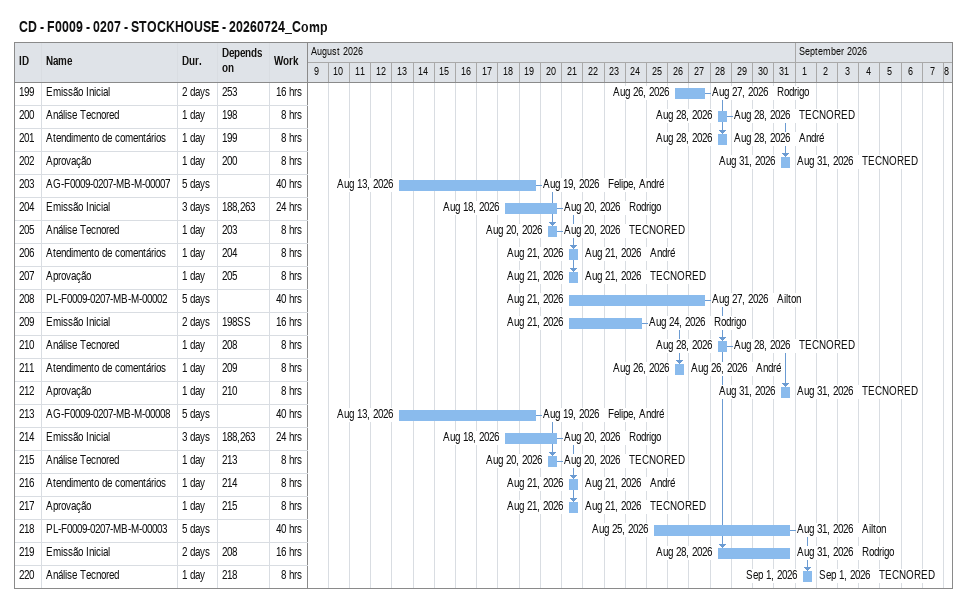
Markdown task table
CD - F0009 - 0207 - STOCKHOUSE - 20260724_Comp

| ID | Task | Duration | Start | Finish | Predecessors | Resources | Work (h) |
|---|---|---|---|---|---|---|---|
| 199 | Emissão Inicial | 2d | 2026-08-26 | 2026-08-27 | 253 | Rodrigo | 16 |
| 200 | Análise Tecnored | 1d | 2026-08-28 | 2026-08-28 | 198 | TECNORED | 8 |
| 201 | Atendimento de comentários | 1d | 2026-08-28 | 2026-08-28 | 199 | André | 8 |
| 202 | Aprovação | 1d | 2026-08-31 | 2026-08-31 | 200 | TECNORED | 8 |
| 203 | AG-F0009-0207-MB-M-00007 | 5d | 2026-08-13 | 2026-08-19 |  | Felipe, André | 40 |
| 204 | Emissão Inicial | 3d | 2026-08-18 | 2026-08-20 | 188, 263 | Rodrigo | 24 |
| 205 | Análise Tecnored | 1d | 2026-08-20 | 2026-08-20 | 203 | TECNORED | 8 |
| 206 | Atendimento de comentários | 1d | 2026-08-21 | 2026-08-21 | 204 | André | 8 |
| 207 | Aprovação | 1d | 2026-08-21 | 2026-08-21 | 205 | TECNORED | 8 |
| 208 | PL-F0009-0207-MB-M-00002 | 5d | 2026-08-21 | 2026-08-27 |  | Ailton | 40 |
| 209 | Emissão Inicial | 2d | 2026-08-21 | 2026-08-24 | 198SS | Rodrigo | 16 |
| 210 | Análise Tecnored | 1d | 2026-08-28 | 2026-08-28 | 208 | TECNORED | 8 |
| 211 | Atendimento de comentários | 1d | 2026-08-26 | 2026-08-26 | 209 | André | 8 |
| 212 | Aprovação | 1d | 2026-08-31 | 2026-08-31 | 210 | TECNORED | 8 |
| 213 | AG-F0009-0207-MB-M-00008 | 5d | 2026-08-13 | 2026-08-19 |  | Felipe, André | 40 |
| 214 | Emissão Inicial | 3d | 2026-08-18 | 2026-08-20 | 188, 263 | Rodrigo | 24 |
| 215 | Análise Tecnored | 1d | 2026-08-20 | 2026-08-20 | 213 | TECNORED | 8 |
| 216 | Atendimento de comentários | 1d | 2026-08-21 | 2026-08-21 | 214 | André | 8 |
| 217 | Aprovação | 1d | 2026-08-21 | 2026-08-21 | 215 | TECNORED | 8 |
| 218 | PL-F0009-0207-MB-M-00003 | 5d | 2026-08-25 | 2026-08-31 |  | Ailton | 40 |
| 219 | Emissão Inicial | 2d | 2026-08-28 | 2026-08-31 | 208 | Rodrigo | 16 |
| 220 | Análise Tecnored | 1d | 2026-09-01 | 2026-09-01 | 218 | TECNORED | 8 |
